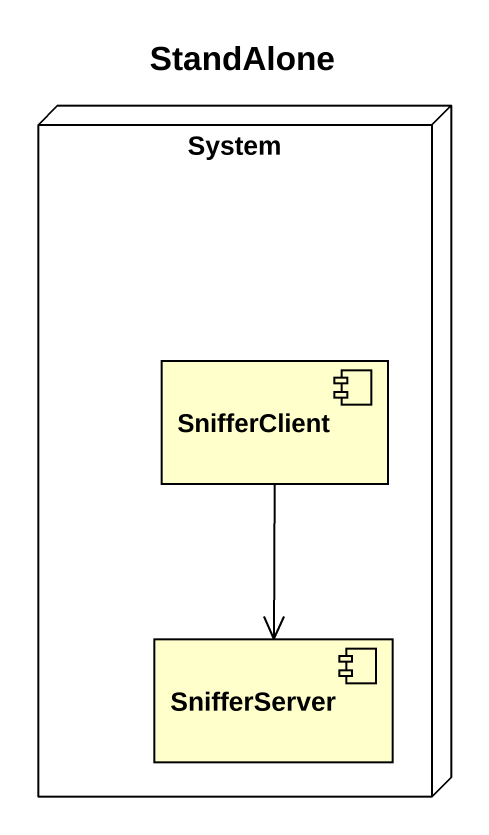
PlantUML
@startuml
title StandAlone
node System {
  component SnifferClient
  component SnifferServer
}
SnifferClient --> SnifferServer
@enduml
